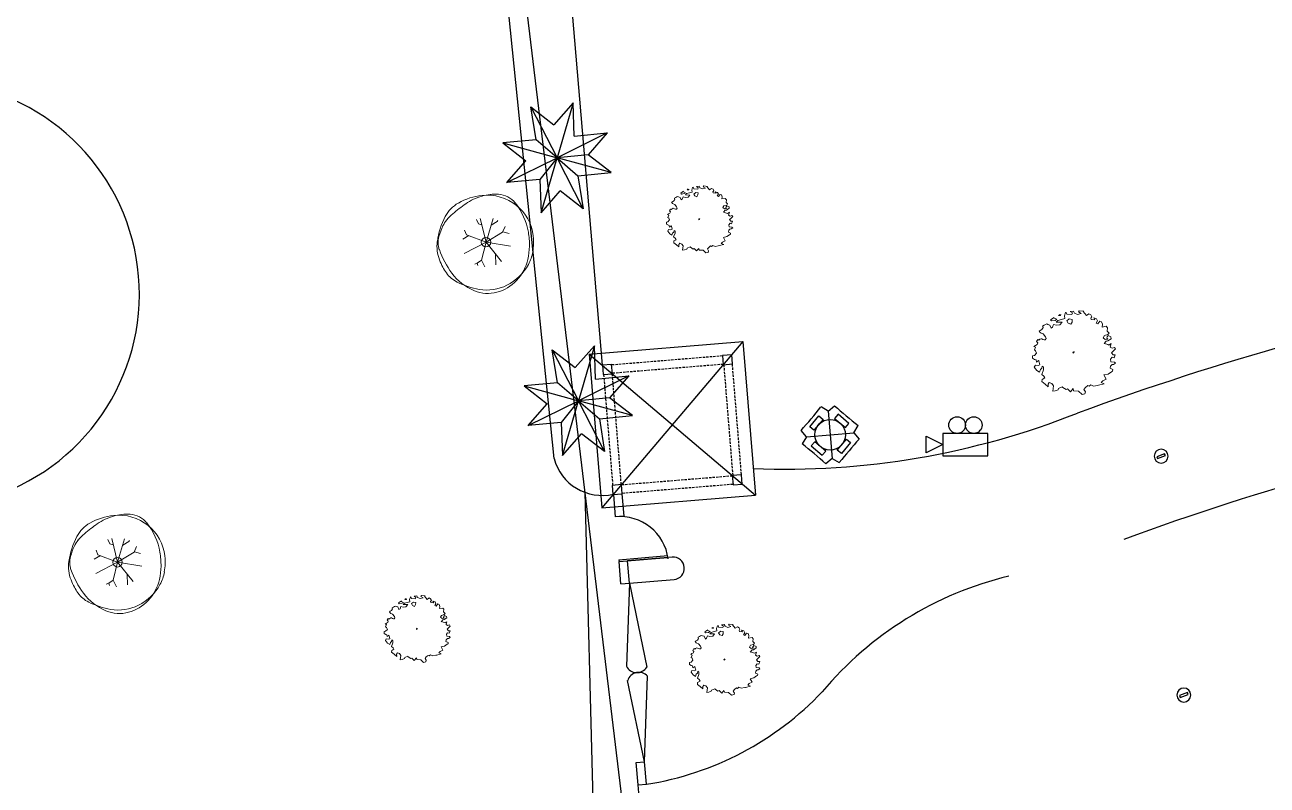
# Model space of a CAD drawing. Extents: x 2080 to 102394, y 2071 to 93424.
# Drawn here: x 82438 to 83767, y 75952 to 76766 of the extents above; entities that cross this region are included whole.
import ezdxf

# ---------------------------------------------------------------- set-up
doc = ezdxf.new("R2010")
doc.units = 0
doc.header["$LTSCALE"] = 20
doc.header["$MEASUREMENT"] = 0
doc.linetypes.add('HIDDEN', pattern=[0.375, 0.25, -0.125])
for name, color, linetype, lineweight in [('camera', 11, 'Continuous', 13), ('Mango tree', 96, 'Continuous', 5), ('sappotta', 114, 'Continuous', 5), ('tree', 60, 'Continuous', 0)]:
    doc.layers.add(name, color=color, linetype=linetype, lineweight=lineweight)
doc.layers.add('correct', color=230, linetype='Continuous', plot=False)
for name, color, linetype in [('ELEC', 11, 'Continuous'), ('KALKAAL', 7, 'Continuous'), ('proposed tree', 3, 'Continuous'), ('road', 2, 'Continuous'), ('Roof lilne', 31, 'Continuous'), ('wall', 13, 'Continuous')]:
    doc.layers.add(name, color=color, linetype=linetype)

# ---------------------------------------------------------------- blocks, each defined once
blk = doc.blocks.new('NEEM')
at = {"layer": 'sappotta', "linetype": 'Continuous'}
for p, q in [((-0.359, 1.043), (-0.396, 1.016)), ((-0.396, 1.016), (-0.345, 1.011)), ((-0.345, 1.011), (-0.34, 1.039)), ((-0.213, 1.092), (-0.242, 1.007)), ((-0.242, 1.007), (-0.23, 0.935)), ((-0.191, 1.099), (-0.213, 1.092)), ((-0.177, 1.048), (-0.191, 1.099)), ((-0.043, 1.039), (-0.177, 1.048)), ((0.003, 1.132), (-0.083, 1.127)), ((-0.083, 1.127), (-0.023, 1.083)), ((-0.023, 1.083), (-0.043, 1.039)), ((0.03, 1.077), (0.003, 1.132)), ((0.114, 1.043), (0.03, 1.077)), ((0.216, 1.072), (0.114, 1.043)), ((0.162, 1.144), (0.142, 1.112)), ((0.142, 1.112), (0.216, 1.072)), ((0.283, 1.13), (0.162, 1.144)), ((0.267, 1.123), (0.283, 1.13)), ((0.351, 1.016), (0.267, 1.123)), ((0.421, 1.063), (0.351, 1.016)), ((0.473, 1.03), (0.421, 1.063)), ((0.501, 0.982), (0.473, 1.03)), ((-0.818, 0.692), (-0.85, 0.638)), ((-0.783, 0.757), (-0.83, 0.729)), ((-0.83, 0.729), (-0.826, 0.714)), ((-0.826, 0.714), (-0.818, 0.692)), ((-0.749, 0.774), (-0.783, 0.757)), ((-0.717, 0.789), (-0.749, 0.774)), ((-0.689, 0.772), (-0.717, 0.789)), ((-0.638, 0.758), (-0.689, 0.772)), ((-0.598, 0.672), (-0.638, 0.758)), ((-0.517, 0.963), (-0.614, 0.901)), ((-0.614, 0.901), (-0.589, 0.87)), ((-0.562, 0.699), (-0.598, 0.672)), ((-0.589, 0.87), (-0.494, 0.884)), ((-0.533, 0.776), (-0.562, 0.699)), ((-0.452, 0.75), (-0.533, 0.776)), ((-0.521, 0.945), (-0.521, 0.945)), ((-0.449, 0.913), (-0.521, 0.945)), ((-0.494, 0.884), (-0.449, 0.913)), ((-0.415, 0.884), (-0.459, 0.839)), ((-0.459, 0.839), (-0.303, 0.837)), ((-0.361, 0.762), (-0.452, 0.75)), ((-0.32, 0.906), (-0.415, 0.884)), ((-0.303, 0.837), (-0.361, 0.762)), ((-0.23, 0.935), (-0.32, 0.906)), ((-0.108, 0.922), (-0.177, 0.872)), ((-0.177, 0.872), (-0.139, 0.809)), ((-0.139, 0.809), (-0.067, 0.78)), ((-0.027, 0.908), (-0.108, 0.922)), ((-0.067, 0.78), (-0.034, 0.839)), ((-0.034, 0.839), (-0.027, 0.908)), ((0.472, 0.942), (0.501, 0.982)), ((0.483, 0.908), (0.472, 0.942)), ((0.581, 0.9), (0.483, 0.908)), ((0.551, 0.95), (0.581, 0.9)), ((0.627, 0.928), (0.551, 0.95)), ((0.616, 0.806), (0.654, 0.87)), ((0.66, 0.788), (0.616, 0.806)), ((0.654, 0.87), (0.627, 0.928)), ((0.715, 0.86), (0.66, 0.788)), ((0.762, 0.844), (0.715, 0.86)), ((0.783, 0.779), (0.762, 0.844)), ((0.776, 0.704), (0.783, 0.779)), ((0.888, 0.723), (0.776, 0.704)), ((0.924, 0.679), (0.888, 0.723)), ((0.913, 0.591), (0.924, 0.679)), ((-0.96, 0.366), (-0.994, 0.31)), ((-0.935, 0.345), (-0.96, 0.366)), ((-0.908, 0.372), (-0.935, 0.345)), ((-0.892, 0.613), (-0.923, 0.594)), ((-0.923, 0.594), (-0.895, 0.555)), ((-0.87, 0.389), (-0.908, 0.372)), ((-0.895, 0.555), (-0.868, 0.54)), ((-0.85, 0.638), (-0.892, 0.613)), ((-0.846, 0.386), (-0.87, 0.389)), ((-0.868, 0.54), (-0.818, 0.517)), ((-0.821, 0.367), (-0.846, 0.386)), ((-0.788, 0.359), (-0.821, 0.367)), ((-0.818, 0.517), (-0.752, 0.44)), ((-0.757, 0.361), (-0.788, 0.359)), ((-0.735, 0.394), (-0.757, 0.361)), ((-0.752, 0.44), (-0.735, 0.394)), ((0.804, 0.415), (0.84, 0.475)), ((0.86, 0.367), (0.804, 0.415)), ((0.84, 0.475), (0.934, 0.5)), ((0.933, 0.378), (0.86, 0.367)), ((0.917, 0.437), (0.904, 0.404)), ((0.904, 0.404), (0.933, 0.378)), ((0.964, 0.541), (0.913, 0.591)), ((0.942, 0.471), (0.917, 0.437)), ((0.93, 0.332), (1.018, 0.389)), ((0.934, 0.5), (0.964, 0.541)), ((1.014, 0.439), (0.942, 0.471)), ((1.018, 0.389), (1.014, 0.439)), ((-1.023, 0.208), (-1.062, 0.182)), ((-1.062, 0.182), (-1.02, 0.162)), ((-1.02, 0.162), (-1.049, 0.084)), ((-1.049, 0.084), (-1.017, 0.059)), ((-0.978, 0.229), (-1.023, 0.208)), ((-1.017, 0.059), (-0.991, -0.002)), ((-0.994, 0.31), (-0.961, 0.275)), ((-0.961, 0.275), (-0.978, 0.229)), ((0.02, 0.041), (-0.009, 0.024)), ((-0.009, 0.024), (0, 0)), ((0, 0), (0.014, 0.011)), ((0.014, 0.011), (0.027, 0.031)), ((0.829, 0.259), (0.888, 0.326)), ((0.838, 0.262), (0.829, 0.259)), ((0.931, 0.228), (0.838, 0.262)), ((0.888, 0.326), (0.93, 0.332)), ((0.962, 0.217), (0.931, 0.228)), ((1.025, 0.259), (0.962, 0.217)), ((0.996, 0.16), (1.025, 0.259)), ((1.046, 0.129), (0.996, 0.16)), ((1.029, 0.011), (1.074, 0.049)), ((1.074, -0.047), (1.029, 0.011)), ((1.109, 0.149), (1.046, 0.129)), ((1.074, 0.049), (1.137, 0.114)), ((1.137, 0.114), (1.109, 0.149)), ((-1.097, -0.077), (-1.098, -0.14)), ((-1.098, -0.14), (-1.044, -0.173)), ((-1.048, -0.062), (-1.097, -0.077)), ((-1.025, -0.325), (-1.052, -0.378)), ((-0.991, -0.002), (-1.048, -0.062)), ((-1.044, -0.173), (-1.007, -0.185)), ((-0.953, -0.336), (-1.025, -0.325)), ((-1.007, -0.185), (-0.992, -0.244)), ((-0.992, -0.244), (-0.937, -0.198)), ((-0.902, -0.318), (-0.953, -0.336)), ((-0.937, -0.198), (-0.93, -0.213)), ((-0.93, -0.213), (-0.902, -0.318)), ((1.004, -0.349), (1.045, -0.311)), ((1.007, -0.166), (1.046, -0.114)), ((1.016, -0.234), (1.007, -0.166)), ((1.11, -0.243), (1.016, -0.234)), ((1.045, -0.311), (1.083, -0.306)), ((1.046, -0.114), (1.1, -0.129)), ((1.129, -0.047), (1.074, -0.047)), ((1.083, -0.306), (1.137, -0.273)), ((1.1, -0.129), (1.129, -0.047)), ((1.137, -0.273), (1.11, -0.243)), ((-1.052, -0.378), (-0.982, -0.471)), ((-0.982, -0.471), (-0.91, -0.516)), ((-0.91, -0.516), (-0.888, -0.446)), ((-0.888, -0.446), (-0.848, -0.411)), ((-0.803, -0.452), (-0.853, -0.576)), ((-0.853, -0.576), (-0.797, -0.619)), ((-0.848, -0.411), (-0.837, -0.355)), ((-0.766, -0.668), (-0.844, -0.71)), ((-0.837, -0.355), (-0.803, -0.383)), ((-0.803, -0.383), (-0.803, -0.452)), ((-0.797, -0.619), (-0.766, -0.668)), ((0.826, -0.591), (0.943, -0.565)), ((0.887, -0.704), (0.826, -0.591)), ((0.943, -0.565), (1.032, -0.503)), ((0.992, -0.411), (1.004, -0.349)), ((1.066, -0.443), (0.992, -0.411)), ((1.032, -0.503), (1.061, -0.484)), ((1.061, -0.484), (1.066, -0.443)), ((-0.844, -0.71), (-0.852, -0.77)), ((-0.852, -0.77), (-0.758, -0.838)), ((-0.758, -0.838), (-0.675, -0.912)), ((-0.676, -0.836), (-0.649, -0.791)), ((-0.675, -0.912), (-0.676, -0.836)), ((-0.649, -0.791), (-0.582, -0.82)), ((-0.582, -0.82), (-0.534, -0.881)), ((-0.534, -0.881), (-0.554, -1.025)), ((-0.486, -1.015), (-0.413, -0.988)), ((-0.413, -0.988), (-0.401, -0.955)), ((-0.401, -0.955), (-0.302, -0.907)), ((-0.302, -0.907), (-0.286, -0.926)), ((-0.286, -0.926), (-0.197, -0.986)), ((-0.197, -0.986), (-0.157, -0.969)), ((-0.157, -0.969), (-0.078, -1.049)), ((-0.078, -1.049), (-0.006, -0.96)), ((-0.006, -0.96), (0.006, -1.017)), ((0.287, -0.982), (0.327, -0.932)), ((0.324, -1.046), (0.287, -0.982)), ((0.327, -0.932), (0.391, -0.879)), ((0.391, -0.879), (0.423, -0.897)), ((0.423, -0.897), (0.47, -0.86)), ((0.47, -0.86), (0.543, -0.896)), ((0.543, -0.896), (0.652, -0.871)), ((0.652, -0.871), (0.68, -0.867)), ((0.68, -0.867), (0.834, -0.828)), ((0.751, -0.797), (0.797, -0.747)), ((0.834, -0.828), (0.751, -0.797)), ((0.797, -0.747), (0.887, -0.704)), ((-0.554, -1.025), (-0.486, -1.015)), ((0.006, -1.017), (0.139, -1.026)), ((0.139, -1.026), (0.236, -1.115)), ((0.236, -1.115), (0.314, -1.096)), ((0.314, -1.096), (0.324, -1.046))]:
    blk.add_line(p, q, dxfattribs=at)
blk = doc.blocks.new('T3')
at = {"color": 3, "linetype": 'Continuous'}
blk.add_circle((0.007, -0.001), 0.0467, dxfattribs=at)
for centre, radius, start, end in [((-0.101, 0.099), 0.334, 119.9475, 152.2845), ((0.701, -0.924), 1.582, 124.4458, 130.3031), ((0.028, -0.124), 0.591, 95.7743, 119.9478), ((0.129, -0.09), 0.571, 106.3689, 124.4478), ((0.102, -0.001), 0.478, 86.5891, 106.3683), ((0.016, -0.005), 0.472, 51.5393, 95.7734), ((0.117, 0.246), 0.23, 38.2099, 86.5855), ((-0.213, -0.013), 0.65, 9.9831, 38.21), ((0.263, -0.092), 0.745, 152.2851, 172.4004), ((-0.029, -0.064), 0.454, 130.3005, 141.2454), ((0.031, 0.015), 0.447, 6.0223, 51.5393), ((0.231, -0.143), 0.719, 154.9924, 163.7785), ((-0.153, 0.036), 0.295, 141.2444, 154.9906), ((-0.107, -0.042), 0.372, 172.3996, 201.0285), ((-0.253, -0.003), 0.215, 163.7797, 199.3828), ((-0.286, -0.026), 0.724, 358.8883, 9.9833), ((-0.095, 0.001), 0.574, 350.2301, 6.0232), ((0.368, 0.216), 0.873, 199.3819, 216.8466), ((-0.198, -0.028), 0.636, 347.0493, 358.8877), ((0.074, -0.028), 0.403, 331.3474, 350.2303), ((0.161, 0.06), 0.659, 201.0235, 207.8216), ((-0.011, 0.019), 0.5, 296.8801, 331.348), ((-0.019, -0.069), 0.453, 316.7622, 347.0499), ((0.025, -0.011), 0.505, 207.8204, 215.5805), ((-0.149, -0.136), 0.291, 215.5851, 243.3801), ((0.103, 0.017), 0.542, 216.8467, 247.0462), ((0.075, 0.311), 0.791, 243.3844, 260.1468), ((0.025, -0.168), 0.341, 247.0472, 285.3699), ((0.015, -0.033), 0.442, 260.1457, 296.8807), ((0.003, -0.09), 0.422, 285.3686, 316.7631)]:
    blk.add_arc(centre, radius, start, end, dxfattribs=at)
blk = doc.blocks.new('A$C1D8D08D8')
at = {"color": 102}
for p, q in [((-254.5, -392.7), (-259.7, -382.1)), ((-246.1, -395.3), (-254.5, -392.7)), ((-235.3, -439.1), (-250.1, -378.9)), ((-235.3, -439.1), (-217.6, -379.7)), ((-222.4, -395.8), (-207, -386.9)), ((-207, -386.9), (-205.8, -384.6)), ((-193.7, -413.6), (-187.5, -399.7)), ((-278.7, -422.3), (-293.9, -431)), ((-284.7, -420), (-289.2, -408.4)), ((-235.3, -439.1), (-284.7, -420)), ((-235.3, -439.1), (-193.7, -413.6)), ((-193.2, -412.5), (-177.5, -417.1)), ((-177.5, -417.1), (-177.4, -417.1)), ((-235.3, -439.1), (-290.5, -467.2)), ((-235.3, -439.1), (-246.4, -483.8)), ((-235.3, -439.1), (-174.1, -448.7)), ((-235.3, -439.1), (-196.4, -487.3)), ((-257.4, -491.9), (-263.7, -494.2)), ((-246.4, -483.8), (-257.4, -491.9)), ((-257.4, -491.9), (-256, -497.5)), ((-246.4, -483.8), (-238.5, -501)), ((-211.2, -469), (-210.6, -495.9))]:
    blk.add_line(p, q, dxfattribs=at)
at = {"color": 102, "xscale": 253.5657267839997, "yscale": 253.5657267839997, "zscale": 253.5657267839738}
blk.add_blockref('T3', (-237.2, -438.9), dxfattribs=at)
blk = doc.blocks.new('A$C1A013581')
for p, q in [((-119.79, 0), (-62.94, 6.81)), ((-119.79, 0), (-64.65, -6.61)), ((0, 0), (-56.85, 6.81)), ((0, 0), (-55.14, -6.61))]:
    blk.add_line(p, q)
for centre, start, end in [((-67.61, 0.59), 292.37052, 53.11081), ((-52.18, 0.59), 126.88919, 247.62948)]:
    blk.add_arc(centre, 7.78, start, end)
blk = doc.blocks.new('A$C31DD555A')
for p, q in [((-2, 0), (-2, 52.5)), ((0, 0), (0, 52.5))]:
    blk.add_line(p, q)
blk.add_arc((3.6, 0.9), 51.7, 92.2366, 180.9839)
blk = doc.blocks.new('A$C00DB4384')
at = {"color": 3}
for p, q in [((-28, 54.5), (0, 0)), ((-28, 54.5), (-3.4, 35.4)), ((-22.4, 19.3), (-28, 54.5)), ((17.1, 58.8), (-3.4, 35.4)), ((17.1, 58.8), (0, 0)), ((18.3, 23.2), (17.1, 58.8)), ((-22.4, 19.3), (-57.9, 15.9)), ((-57.9, 15.9), (-33.3, -3.2)), ((-57.9, 15.9), (0, 0)), ((0, 0), (-22.4, 19.3)), ((53.8, 26.6), (0, 0)), ((18.3, 23.2), (53.8, 26.6)), ((53.8, 26.6), (33.3, 3.2)), ((-53.8, -26.6), (0, 0)), ((0, 0), (-18.3, -23.2)), ((-17.1, -58.8), (0, 0)), ((33.3, 3.2), (0, 0)), ((57.9, -15.9), (0, 0)), ((0, 0), (22.4, -19.3)), ((28, -54.5), (0, 0)), ((57.9, -15.9), (33.3, 3.2)), ((-53.8, -26.6), (-33.3, -3.2)), ((-18.3, -23.2), (-53.8, -26.6)), ((-18.3, -23.2), (-17.1, -58.8)), ((22.4, -19.3), (57.9, -15.9)), ((22.4, -19.3), (28, -54.5)), ((-17.1, -58.8), (3.4, -35.4)), ((28, -54.5), (3.4, -35.4))]:
    blk.add_line(p, q, dxfattribs=at)
blk = doc.blocks.new('A$C2E3D03D7')
at = {"layer": 'ELEC', "linetype": 'Continuous', "ltscale": 0.5}
for p, q in [((30.6, 56), (23.4, 61.2)), ((30.6, 56), (37.8, 61.2)), ((30.6, 56), (30.6, 5.2)), ((5.2, 30.6), (0, 37.8)), ((5.2, 30.6), (0, 23.4)), ((5.2, 30.6), (56, 30.6)), ((56, 30.6), (61.2, 37.8)), ((56, 30.6), (61.2, 23.4)), ((30.6, 5.2), (23.4, 0)), ((30.6, 5.2), (37.8, 0))]:
    blk.add_line(p, q, dxfattribs=at)
for points in [[(9.5, 40.9), (20.3, 51.7), (24.4, 47.6), (13.6, 36.8)], [(51.7, 40.9), (40.9, 51.7), (36.8, 47.6), (47.6, 36.8)], [(9.5, 20.3), (20.3, 9.5), (24.4, 13.6), (13.6, 24.4)], [(51.7, 20.3), (40.9, 9.5), (36.8, 13.6), (47.6, 24.4)]]:
    blk.add_lwpolyline(points, close=True, dxfattribs=at)
blk.add_circle((30.6, 30.6), 16.4, dxfattribs=at)
for centre, start, end in [((-373.6, 434.8), 313.2624, 316.7376), ((434.8, 434.8), 223.2624, 226.7376), ((-373.6, -373.6), 43.2624, 46.7376), ((434.8, -373.6), 133.2624, 136.7376)]:
    blk.add_arc(centre, 545.1, start, end, dxfattribs=at)
blk = doc.blocks.new('A$C16A84746')
at = {"layer": 'ELEC'}
blk.add_lwpolyline([(14.9, 44.1), (61.5, 44.1), (61.5, 32.9), (14.9, 32.9)], close=True, dxfattribs=at)
blk.add_circle((38.5, 38.5), 38.5, dxfattribs=at)
blk = doc.blocks.new('A$C2B2526D5')
at = {"layer": 'KALKAAL', "ltscale": 0.5}
for points in [[(53.6, 74.1), (54.5, 64.2), (64.4, 65), (63.6, 74.9)], [(-74.9, 63.6), (-74.1, 53.6), (-64.2, 54.5), (-65, 64.4)], [(-64.4, -65), (-63.6, -74.9), (-53.6, -74.1), (-54.5, -64.2)], [(64.2, -54.5), (65, -64.4), (74.9, -63.6), (74.1, -53.6)]]:
    blk.add_lwpolyline(points, close=True, dxfattribs=at)
at = {"layer": 'Roof lilne'}
for p, q in [((-88.9, 75.5), (75.5, 88.9)), ((75.5, 88.9), (-75.5, -88.9)), ((75.5, 88.9), (88.9, -75.5)), ((-88.9, 75.5), (-75.5, -88.9)), ((-88.9, 75.5), (88.9, -75.5)), ((-75.5, -88.9), (88.9, -75.5))]:
    blk.add_line(p, q, dxfattribs=at)
at = {"layer": 'wall', "color": 2, "linetype": 'HIDDEN', "ltscale": 0.5}
for p, q in [((53.7, 73.6), (-64.9, 63.9)), ((-73.6, 53.7), (-63.9, -64.9)), ((-64.6, 54.4), (-55, -64.2)), ((54.4, 64.6), (-64.2, 55)), ((54.4, 64.6), (-64.2, 55)), ((55, 64.2), (64.6, -54.4)), ((55, 64.2), (64.6, -54.4)), ((63.9, 64.9), (73.6, -53.7)), ((64.2, -55), (-54.4, -64.6)), ((64.9, -63.9), (-53.7, -73.6))]:
    blk.add_line(p, q, dxfattribs=at)
blk = doc.blocks.new('A$C22A82026')
at = {"layer": 'ELEC', "ltscale": 0.5}
blk.add_lwpolyline([(-10.21, -0.29), (-19.21, -4.79), (-19.21, 4.21), (-10.21, -0.29)], dxfattribs=at)
blk.add_lwpolyline([(-10.21, 5.71), (-10.21, -6.29), (13.79, -6.29), (13.79, 5.71)], close=True, dxfattribs=at)
blk = doc.blocks.new('A$C265A360F')
at = {"layer": 'ELEC', "ltscale": 0.5}
for centre in [(33.1, 20.9), (50.9, 20.9)]:
    blk.add_circle(centre, 8.94, dxfattribs=at)
at = {"layer": 'ELEC', "ltscale": 0.5, "xscale": 2, "yscale": 2, "zscale": 2}
blk.add_blockref('A$C22A82026', (38.4, 0.6), dxfattribs=at)

msp = doc.modelspace()

# ---------------------------------------------------------------- linework, layer by layer
at = {"linetype": 'Continuous', "ltscale": 0.5}
for p, q in [((83004.074, 76301.917), (82933.073, 76998.419)), ((83055.845, 76401.667), (83011.764, 76922.413)), ((83067.571, 76263.136), (83076.539, 76263.895)), ((83067.571, 76263.136), (83069.595, 76239.221)), ((83076.539, 76263.895), (83078.563, 76239.98)), ((83078.563, 76239.98), (83069.595, 76239.221)), ((83073.475, 76193.385), (83073.644, 76191.392)), ((83130.441, 76196.2), (83082.612, 76192.151)), ((83073.644, 76191.392), (83082.612, 76192.151)), ((83075.668, 76167.478), (83073.644, 76191.392)), ((83084.636, 76168.237), (83082.612, 76192.151)), ((83075.668, 76167.478), (83084.636, 76168.237)), ((83084.629, 76168.236), (83132.465, 76172.285)), ((83091.863, 75976.162), (83100.831, 75976.921)), ((83093.887, 75952.247), (83091.863, 75976.162)), ((83102.855, 75953.007), (83100.831, 75976.921)), ((83093.887, 75952.247), (83102.855, 75953.007)), ((83142.873, 75373.552), (83093.887, 75952.247))]:
    msp.add_line(p, q, dxfattribs=at)
for centre, radius, start, end in [((82332.131, 76477.873), 228.01, 286.13972, 83.537234), ((83055.599, 76315.604), 53.313, 194.876991, 282.929622), ((83131.453, 76184.243), 12, 274.838477, 94.838477)]:
    msp.add_arc(centre, radius, start, end, dxfattribs=at)
at = {"layer": 'correct', "ltscale": 0.5}
msp.add_line((83036.907, 76265.676), (83058.144, 75442.874), dxfattribs=at)
msp.add_lwpolyline([(78546.628, 75126.955), (78535.589, 75359.93), (78128.239, 75334.577), (78072.686, 76496.873), (78530.858, 76525.39), (78521.639, 76693.141), (78693.376, 76703.83), (78681.449, 76895.459), (78825.977, 76904.454), (78810.875, 77083.026), (81177.782, 77283.381), (81191.931, 77116.231), (81194.245, 77092.088), (82117.624, 77170.251), (82101.43, 77361.567), (82896.635, 77428.88), (83144.463, 75373.769), (79105.882, 75021.367), (79078.222, 75064.374), (79074.638, 75152.192), (78546.628, 75126.955)], dxfattribs=at)
at = {"layer": 'road', "ltscale": 0.5}
for centre, radius, start, end in [((84658.784, 73366.266), 3178.541, 101.429295, 110.144633), ((83250.17, 77141.429), 851.087, 267.784673, 291.646823), ((84673.877, 73319.721), 3083.438, 101.33859, 110.110065), ((83578.294, 75811.942), 374.301, 103.535949, 140.094304), ((83051.654, 76278.861), 329.852, 278.929876, 316.562295)]:
    msp.add_arc(centre, radius, start, end, dxfattribs=at)

# ---------------------------------------------------------------- block references
at = {"ltscale": 0.5}
msp.add_blockref('A$C2B2526D5', (83130.647, 76338.051), dxfattribs=at)
at = {"linetype": 'Continuous', "ltscale": 0.5, "rotation": 274.8384769621892}
msp.add_blockref('A$C31DD555A', (83073.644, 76191.392), dxfattribs=at)
at = {"linetype": 'Continuous', "ltscale": 0.5, "xscale": 1.603340292281455, "yscale": 1.603340292276698, "zscale": 1.603340292275574, "rotation": 274.8384769621765}
msp.add_blockref('A$C1A013581', (83100.831, 75976.921), dxfattribs=at)
at = {"layer": 'camera', "ltscale": 0.5}
msp.add_blockref('A$C265A360F', (83402.342, 76316.715), dxfattribs=at)
at = {"layer": 'ELEC', "linetype": 'Continuous', "ltscale": 0.5, "rotation": 4.838476962189209}
msp.add_blockref('A$C2E3D03D7', (83271.612, 76294.203), dxfattribs=at)
at = {"layer": 'ELEC', "linetype": 'Continuous', "ltscale": 0.5, "xscale": -0.1944000000041392, "yscale": 0.1944000000075903, "zscale": 0.1944, "rotation": 200.7708789352497}
for p in [(83644.148, 76308.653), (83668.497, 76052.897)]:
    msp.add_blockref('A$C16A84746', p, dxfattribs=at)
at = {"layer": 'Mango tree', "linetype": 'Continuous'}
for p, xscale, yscale, zscale in [((83159.142, 76557.357), 31.75576113894931, 31.75576113897841, 31.75576113876191), ((83559.831, 76414.697), 39.67372591263847, 39.67372591268213, 39.67372591241367), ((82856.941, 76118.84), 31.64704191251076, 31.64704191255441, 31.64704191233727), ((83186.11, 76085.904), 33.66975194879342, 33.66975194883707, 33.6697519486031)]:
    msp.add_blockref('NEEM', p, dxfattribs=dict(at, xscale=xscale, yscale=yscale, zscale=zscale))
at = {"layer": 'proposed tree', "linetype": 'Continuous', "ltscale": 0.5}
for p in [(83007.25, 76623.838), (83030.093, 76363.715)]:
    msp.add_blockref('A$C00DB4384', p, dxfattribs=at)
at = {"layer": 'tree', "linetype": 'Continuous', "ltscale": 0.5, "xscale": 0.4256105839012889, "yscale": 0.4256105839012889, "zscale": 0.4256105838985749}
for p in [(83031.381, 76720.257), (82637.036, 76377.577)]:
    msp.add_blockref('A$C1D8D08D8', p, dxfattribs=at)

doc.saveas('drawing.dxf')
